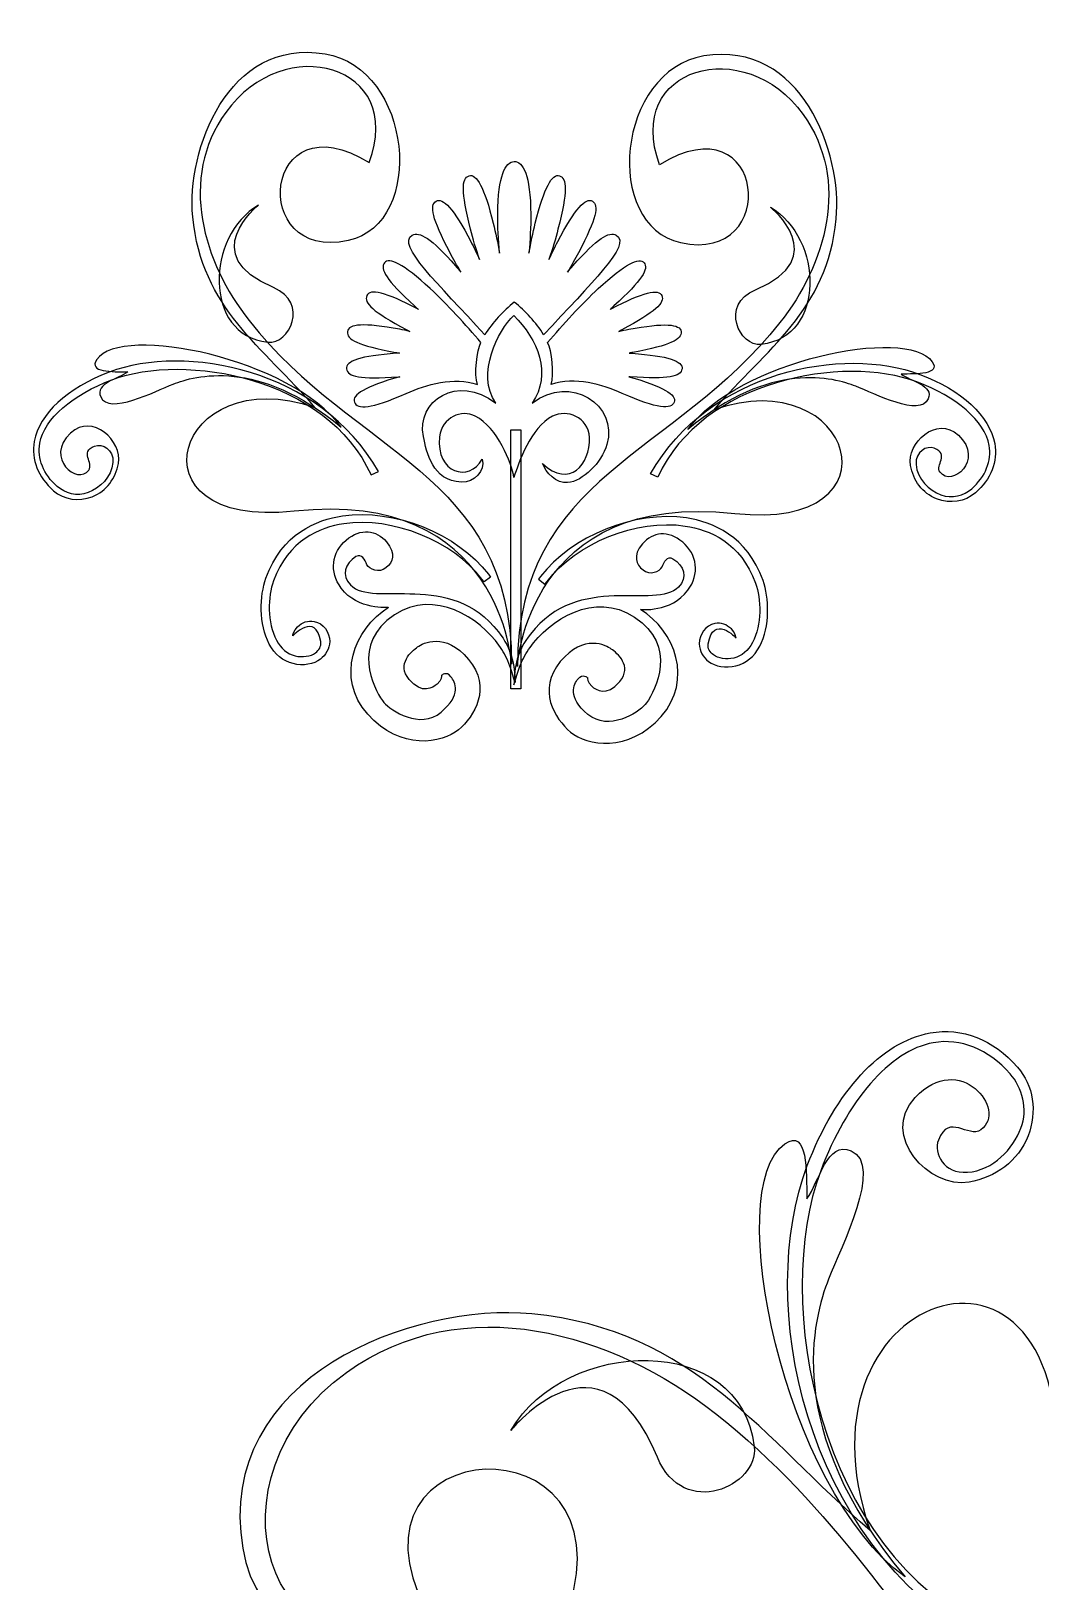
# Model space of a CAD drawing. Header units: millimetres. Extents: x -103 to 104, y -99 to 101.
# Drawn here: x -70.9 to -32.1, y 37.9 to 97.4 of the extents above; entities that cross this region are included whole.
import ezdxf

# ---------------------------------------------------------------- set-up
doc = ezdxf.new("R2010")
doc.units = ezdxf.units.MM
doc.header["$MEASUREMENT"] = 0
doc.layers.add('layer 1', color=7, linetype='Continuous')

msp = doc.modelspace()

# ---------------------------------------------------------------- linework, layer by layer
at = {"layer": 'layer 1', "color": 250}
for points, knots in [([(-52.4422, 73.0572), (-52.459, 80.4142), (-58.4526, 81.0873), (-62.5154, 86.2486), (-62.5154, 86.2486), (-64.2712, 88.4769), (-65.2286, 91.6945), (-63.4075, 94.2374), (-63.4075, 94.2374), (-61.1702, 97.359), (-56.5115, 96.0709), (-57.9001, 92.3075), (-57.9001, 92.3075), (-62.0025, 94.8506), (-62.5679, 88.4677), (-58.7061, 89.3192), (-58.7061, 89.3192), (-55.7029, 89.982), (-56.2544, 95.9324), (-59.5997, 96.4838), (-59.5997, 96.4838), (-63.3407, 97.098), (-64.9186, 92.7639), (-64.6731, 90.2287), (-64.6731, 90.2287), (-64.3284, 86.6865), (-61.9806, 85.2443), (-59.9862, 82.9064), (-59.9862, 82.9064), (-65.3475, 84.7804), (-67.3086, 78.2039), (-60.7814, 78.9272), (-60.7814, 78.9272), (-52.8088, 79.8117), (-52.4422, 73.0572), (-52.4422, 73.0572)], [0, 0, 0, 0, 0.1, 0.1, 0.1, 0.1, 0.2, 0.2, 0.2, 0.2, 0.3, 0.3, 0.3, 0.3, 0.4, 0.4, 0.4, 0.4, 0.5, 0.5, 0.5, 0.5, 0.6, 0.6, 0.6, 0.6, 0.7, 0.7, 0.7, 0.7, 0.8, 0.8, 0.8, 0.8, 1, 1, 1, 1]), ([(-52.2183, 72.9746), (-52.2019, 80.3308), (-46.2086, 81.0043), (-42.1466, 86.1653), (-42.1466, 86.1653), (-40.3905, 88.3939), (-39.4324, 91.6114), (-41.2537, 94.1539), (-41.2537, 94.1539), (-43.4907, 97.2758), (-48.1493, 95.9879), (-46.7619, 92.2242), (-46.7619, 92.2242), (-42.6595, 94.7668), (-42.0934, 88.3848), (-45.9548, 89.2359), (-45.9548, 89.2359), (-48.9584, 89.8985), (-48.4069, 95.8488), (-45.0608, 96.3999), (-45.0608, 96.3999), (-41.3198, 97.0151), (-39.7427, 92.6811), (-39.9871, 90.145), (-39.9871, 90.145), (-40.3325, 86.603), (-42.6806, 85.1611), (-44.6743, 82.8232), (-44.6743, 82.8232), (-39.3127, 84.6967), (-37.3519, 78.1201), (-43.8791, 78.844), (-43.8791, 78.844), (-51.8521, 79.7283), (-52.2183, 72.9746), (-52.2183, 72.9746)], [0, 0, 0, 0, 0.1, 0.1, 0.1, 0.1, 0.2, 0.2, 0.2, 0.2, 0.3, 0.3, 0.3, 0.3, 0.4, 0.4, 0.4, 0.4, 0.5, 0.5, 0.5, 0.5, 0.6, 0.6, 0.6, 0.6, 0.7, 0.7, 0.7, 0.7, 0.8, 0.8, 0.8, 0.8, 1, 1, 1, 1]), ([(-48.4266, 89.5247), (-48.6965, 89.6789), (-49.1498, 89.4093), (-50.0904, 88.3452), (-50.0904, 88.3452), (-50.1571, 88.2693), (-50.2262, 88.1903), (-50.2947, 88.108), (-50.2947, 88.108), (-50.1416, 88.3607), (-50, 88.6098), (-49.8767, 88.8455), (-49.8767, 88.8455), (-49.175, 90.1877), (-49.0827, 90.659), (-49.3398, 90.8253), (-49.3398, 90.8253), (-49.5901, 90.9868), (-50.0131, 90.5373), (-50.6725, 89.2758), (-50.6725, 89.2758), (-50.7835, 89.0628), (-50.8954, 88.8303), (-51.0074, 88.5885), (-51.0074, 88.5885), (-50.8728, 88.9897), (-50.751, 89.3879), (-50.6613, 89.7516), (-50.6613, 89.7516), (-50.2929, 91.2248), (-50.3143, 91.7044), (-50.6025, 91.8038), (-50.6025, 91.8038), (-50.8827, 91.9007), (-51.1898, 91.363), (-51.5348, 89.9792), (-51.5348, 89.9792), (-51.6227, 89.6272), (-51.7032, 89.2334), (-51.7736, 88.8303), (-51.7736, 88.8303), (-51.7307, 89.345), (-51.7032, 89.8621), (-51.7055, 90.3194), (-51.7055, 90.3194), (-51.7135, 91.8369), (-52.0081, 92.3549), (-52.339, 92.3549), (-52.339, 92.3549), (-52.6794, 92.321), (-52.9645, 91.8369), (-52.9719, 90.3194), (-52.9719, 90.3194), (-52.9747, 89.8621), (-52.947, 89.345), (-52.9033, 88.8303), (-52.9033, 88.8303), (-52.9747, 89.2334), (-53.055, 89.6272), (-53.1425, 89.9792), (-53.1425, 89.9792), (-53.4876, 91.363), (-53.795, 91.9007), (-54.0755, 91.8038), (-54.0755, 91.8038), (-54.3629, 91.7044), (-54.3848, 91.2248), (-54.0164, 89.7516), (-54.0164, 89.7516), (-53.9252, 89.3879), (-53.8049, 88.9897), (-53.6699, 88.5885), (-53.6699, 88.5885), (-53.7815, 88.8303), (-53.8946, 89.0628), (-54.0055, 89.2758), (-54.0055, 89.2758), (-54.6638, 90.5373), (-55.0887, 90.9868), (-55.3382, 90.8253), (-55.3382, 90.8253), (-55.5949, 90.659), (-55.5037, 90.1877), (-54.8013, 88.8455), (-54.8013, 88.8455), (-54.6784, 88.6098), (-54.5365, 88.3607), (-54.3833, 88.108), (-54.3833, 88.108), (-54.4526, 88.1903), (-54.5204, 88.2693), (-54.5875, 88.3452), (-54.5875, 88.3452), (-55.5279, 89.4093), (-55.9815, 89.6789), (-56.2508, 89.5247), (-56.2508, 89.5247), (-56.8825, 89.1632), (-55.2594, 87.6625), (-53.466, 85.6959), (-53.466, 85.6959), (-53.179, 86.1785), (-52.7657, 86.6073), (-52.339, 86.9518), (-52.339, 86.9518), (-51.9112, 86.6073), (-51.499, 86.1785), (-51.2116, 85.6959), (-51.2116, 85.6959), (-49.418, 87.6625), (-47.7949, 89.1632), (-48.4266, 89.5247)], [0, 0, 0, 0, 0.0344828, 0.0344828, 0.0344828, 0.0344828, 0.0689655, 0.0689655, 0.0689655, 0.0689655, 0.1034483, 0.1034483, 0.1034483, 0.1034483, 0.137931, 0.137931, 0.137931, 0.137931, 0.1724138, 0.1724138, 0.1724138, 0.1724138, 0.2068966, 0.2068966, 0.2068966, 0.2068966, 0.2413793, 0.2413793, 0.2413793, 0.2413793, 0.2758621, 0.2758621, 0.2758621, 0.2758621, 0.3103448, 0.3103448, 0.3103448, 0.3103448, 0.3448276, 0.3448276, 0.3448276, 0.3448276, 0.3793103, 0.3793103, 0.3793103, 0.3793104, 0.4137931, 0.4137931, 0.4137931, 0.4137931, 0.4482759, 0.4482759, 0.4482759, 0.4482759, 0.4827586, 0.4827586, 0.4827586, 0.4827586, 0.5172414, 0.5172414, 0.5172414, 0.5172414, 0.5517241, 0.5517241, 0.5517241, 0.5517241, 0.5862069, 0.5862069, 0.5862069, 0.5862069, 0.6206897, 0.6206897, 0.6206897, 0.6206897, 0.6551724, 0.6551724, 0.6551724, 0.6551724, 0.6896552, 0.6896552, 0.6896552, 0.6896552, 0.7241379, 0.7241379, 0.7241379, 0.7241379, 0.7586207, 0.7586207, 0.7586207, 0.7586207, 0.7931034, 0.7931034, 0.7931034, 0.7931035, 0.8275862, 0.8275862, 0.8275862, 0.8275862, 0.862069, 0.862069, 0.862069, 0.862069, 0.8965517, 0.8965517, 0.8965517, 0.8965517, 0.9310345, 0.9310345, 0.9310345, 0.9310345, 1, 1, 1, 1]), ([(-61.5765, 87.5106), (-60.1982, 86.9357), (-60.9601, 85.3171), (-61.7976, 85.413), (-61.7976, 85.413), (-64.2901, 85.7002), (-64.1698, 89.4941), (-62.1506, 90.6784), (-62.1506, 90.6784), (-62.1506, 90.6784), (-64.5717, 88.7569), (-61.5765, 87.5106)], [0, 0, 0, 0, 0.25, 0.25, 0.25, 0.25, 0.5, 0.5, 0.5, 0.5, 1, 1, 1, 1]), ([(-43.0855, 87.427), (-44.4626, 86.8523), (-43.7007, 85.2339), (-42.863, 85.33), (-42.863, 85.33), (-40.3711, 85.6167), (-40.4915, 89.4106), (-42.5103, 90.5954), (-42.5103, 90.5954), (-42.5103, 90.5954), (-40.0896, 88.6731), (-43.0855, 87.427)], [0, 0, 0, 0, 0.25, 0.25, 0.25, 0.25, 0.5, 0.5, 0.5, 0.5, 1, 1, 1, 1]), ([(-56.8515, 84.9887), (-56.8161, 84.9912), (-56.78, 84.9928), (-56.7435, 84.9946), (-56.7435, 84.9946), (-56.7927, 85.0045), (-56.8424, 85.0127), (-56.8905, 85.0227), (-56.8905, 85.0227), (-58.3527, 85.2996), (-58.771, 85.5182), (-58.7396, 85.8208), (-58.7396, 85.8208), (-58.709, 86.1153), (-58.1046, 86.1707), (-56.7315, 85.9103), (-56.7315, 85.9103), (-56.6059, 85.886), (-56.4776, 85.859), (-56.3456, 85.8299), (-56.3456, 85.8299), (-56.385, 85.8499), (-56.424, 85.8708), (-56.4623, 85.8913), (-56.4623, 85.8913), (-57.78, 86.5896), (-58.116, 86.9224), (-57.9978, 87.2031), (-57.9978, 87.2031), (-57.8843, 87.4752), (-57.2888, 87.3486), (-56.0519, 86.6916), (-56.0519, 86.6916), (-56.0395, 86.6865), (-56.0268, 86.6784), (-56.0155, 86.6719), (-56.0155, 86.6719), (-56.0647, 86.7161), (-56.1132, 86.76), (-56.1614, 86.805), (-56.1614, 86.805), (-57.2611, 87.8149), (-57.5024, 88.2238), (-57.3194, 88.4649), (-57.3194, 88.4649), (-57.1407, 88.6992), (-56.5961, 88.4248), (-55.5636, 87.4752), (-55.5636, 87.4752), (-54.9232, 86.8841), (-54.1933, 86.0727), (-53.6166, 85.4001), (-53.6166, 85.4001), (-53.7735, 85.1086), (-53.888, 84.1884), (-53.7513, 83.7863), (-53.7513, 83.7863), (-54.6736, 84.1078), (-55.7094, 83.7969), (-56.4835, 83.452), (-56.4835, 83.452), (-57.8446, 82.8451), (-58.3655, 82.8318), (-58.4719, 83.1172), (-58.4719, 83.1172), (-58.5741, 83.3935), (-58.0616, 83.713), (-56.734, 84.0923), (-56.734, 84.0923), (-56.7508, 84.0919), (-56.7694, 84.0907), (-56.7861, 84.0883), (-56.7861, 84.0883), (-58.2696, 83.9872), (-58.729, 84.0923), (-58.7739, 84.3941), (-58.7739, 84.3941), (-58.8177, 84.6863), (-58.2459, 84.8938), (-56.8515, 84.9887)], [0, 0, 0, 0, 0.047619, 0.047619, 0.047619, 0.0476191, 0.0952381, 0.0952381, 0.0952381, 0.0952381, 0.1428571, 0.1428571, 0.1428571, 0.1428572, 0.1904762, 0.1904762, 0.1904762, 0.1904762, 0.2380952, 0.2380952, 0.2380952, 0.2380952, 0.2857143, 0.2857143, 0.2857143, 0.2857143, 0.3333333, 0.3333333, 0.3333333, 0.3333333, 0.3809524, 0.3809524, 0.3809524, 0.3809524, 0.4285714, 0.4285714, 0.4285714, 0.4285714, 0.4761905, 0.4761905, 0.4761905, 0.4761905, 0.5238095, 0.5238095, 0.5238095, 0.5238095, 0.5714286, 0.5714286, 0.5714286, 0.5714286, 0.6190476, 0.6190476, 0.6190476, 0.6190476, 0.6666667, 0.6666667, 0.6666667, 0.6666667, 0.7142857, 0.7142857, 0.7142857, 0.7142857, 0.7619048, 0.7619048, 0.7619048, 0.7619048, 0.8095238, 0.8095238, 0.8095238, 0.8095238, 0.8571429, 0.8571429, 0.8571429, 0.8571429, 0.9047619, 0.9047619, 0.9047619, 0.9047619, 1, 1, 1, 1]), ([(-47.8255, 84.9887), (-47.8613, 84.9912), (-47.8977, 84.9928), (-47.9349, 84.9946), (-47.9349, 84.9946), (-47.8842, 85.0045), (-47.8357, 85.0127), (-47.7865, 85.0227), (-47.7865, 85.0227), (-46.325, 85.2996), (-45.9063, 85.5182), (-45.9383, 85.8208), (-45.9383, 85.8208), (-45.9676, 86.1153), (-46.5734, 86.1707), (-47.9466, 85.9103), (-47.9466, 85.9103), (-48.0713, 85.886), (-48.2008, 85.859), (-48.3314, 85.8299), (-48.3314, 85.8299), (-48.2924, 85.8499), (-48.253, 85.8708), (-48.2143, 85.8913), (-48.2143, 85.8913), (-46.8984, 86.5896), (-46.562, 86.9224), (-46.6791, 87.2031), (-46.6791, 87.2031), (-46.7941, 87.4752), (-47.3885, 87.3486), (-48.6257, 86.6916), (-48.6257, 86.6916), (-48.6381, 86.6865), (-48.6505, 86.6784), (-48.6629, 86.6719), (-48.6629, 86.6719), (-48.6129, 86.7161), (-48.5637, 86.76), (-48.5163, 86.805), (-48.5163, 86.805), (-47.4166, 87.8149), (-47.1741, 88.2238), (-47.3586, 88.4649), (-47.3586, 88.4649), (-47.5377, 88.6992), (-48.0815, 88.4248), (-49.1137, 87.4752), (-49.1137, 87.4752), (-49.7538, 86.8841), (-50.4851, 86.0727), (-51.061, 85.4001), (-51.061, 85.4001), (-50.9041, 85.1086), (-50.7896, 84.1884), (-50.9264, 83.7863), (-50.9264, 83.7863), (-50.0044, 84.1078), (-48.9685, 83.7969), (-48.1939, 83.452), (-48.1939, 83.452), (-46.833, 82.8451), (-46.3111, 82.8318), (-46.2061, 83.1172), (-46.2061, 83.1172), (-46.1039, 83.3935), (-46.616, 83.713), (-47.9436, 84.0923), (-47.9436, 84.0923), (-47.9261, 84.0919), (-47.9086, 84.0907), (-47.8915, 84.0883), (-47.8915, 84.0883), (-46.4075, 83.9872), (-45.9486, 84.0923), (-45.903, 84.3941), (-45.903, 84.3941), (-45.8588, 84.6863), (-46.4315, 84.8938), (-47.8255, 84.9887)], [0, 0, 0, 0, 0.047619, 0.047619, 0.047619, 0.0476191, 0.0952381, 0.0952381, 0.0952381, 0.0952381, 0.1428571, 0.1428571, 0.1428571, 0.1428572, 0.1904762, 0.1904762, 0.1904762, 0.1904762, 0.2380952, 0.2380952, 0.2380952, 0.2380952, 0.2857143, 0.2857143, 0.2857143, 0.2857143, 0.3333333, 0.3333333, 0.3333333, 0.3333333, 0.3809524, 0.3809524, 0.3809524, 0.3809524, 0.4285714, 0.4285714, 0.4285714, 0.4285714, 0.4761905, 0.4761905, 0.4761905, 0.4761905, 0.5238095, 0.5238095, 0.5238095, 0.5238095, 0.5714286, 0.5714286, 0.5714286, 0.5714286, 0.6190476, 0.6190476, 0.6190476, 0.6190476, 0.6666667, 0.6666667, 0.6666667, 0.6666667, 0.7142857, 0.7142857, 0.7142857, 0.7142857, 0.7619048, 0.7619048, 0.7619048, 0.7619048, 0.8095238, 0.8095238, 0.8095238, 0.8095238, 0.8571429, 0.8571429, 0.8571429, 0.8571429, 0.9047619, 0.9047619, 0.9047619, 0.9047619, 1, 1, 1, 1]), ([(-51.6494, 83.0776), (-50.8903, 84.1884), (-51.4334, 85.5404), (-52.3558, 86.4367), (-52.3558, 86.4367), (-52.971, 85.8758), (-53.8099, 84.1884), (-53.0506, 83.0776), (-53.0506, 83.0776), (-54.5277, 84.2169), (-56.1004, 83.1564), (-55.8225, 81.7956), (-55.8225, 81.7956), (-55.6985, 81.1885), (-55.4881, 80.0928), (-54.3654, 80.0466), (-54.3654, 80.0466), (-53.8647, 80.0259), (-53.446, 80.4851), (-53.5722, 80.9242), (-53.5722, 80.9242), (-54.0525, 80.0259), (-55.3688, 80.381), (-55.2021, 81.781), (-55.2021, 81.781), (-55.1105, 82.5446), (-54.3611, 82.8495), (-53.8326, 82.5761), (-53.8326, 82.5761), (-52.9747, 82.1314), (-52.4407, 80.7722), (-52.3503, 80.2276), (-52.3503, 80.2276), (-52.1676, 80.8066), (-51.7259, 82.1304), (-50.8673, 82.5761), (-50.8673, 82.5761), (-50.3392, 82.8495), (-49.4864, 82.5537), (-49.4551, 81.7604), (-49.4551, 81.7604), (-49.4124, 80.7145), (-50.2275, 79.795), (-51.2517, 80.7572), (-51.2517, 80.7572), (-51.1263, 80.4222), (-50.7295, 79.9833), (-50.2907, 80.0259), (-50.2907, 80.0259), (-49.713, 80.08), (-48.9941, 80.7778), (-48.7855, 81.4886), (-48.7855, 81.4886), (-48.3419, 82.9992), (-50.1729, 84.2169), (-51.6494, 83.0776)], [0, 0, 0, 0, 0.0666667, 0.0666667, 0.0666667, 0.0666667, 0.1333333, 0.1333333, 0.1333333, 0.1333333, 0.2, 0.2, 0.2, 0.2, 0.2666667, 0.2666667, 0.2666667, 0.2666667, 0.3333333, 0.3333333, 0.3333333, 0.3333333, 0.4, 0.4, 0.4, 0.4, 0.4666667, 0.4666667, 0.4666667, 0.4666667, 0.5333333, 0.5333333, 0.5333333, 0.5333333, 0.6, 0.6, 0.6, 0.6, 0.6666667, 0.6666667, 0.6666667, 0.6666667, 0.7333333, 0.7333333, 0.7333333, 0.7333333, 0.8, 0.8, 0.8, 0.8, 0.8666667, 0.8666667, 0.8666667, 0.8666667, 1, 1, 1, 1]), ([(-58.9811, 82.1499), (-62.1784, 84.8332), (-64.5965, 84.1271), (-65.4222, 83.808), (-65.4222, 83.808), (-66.1458, 83.5284), (-67.9006, 82.6082), (-68.2043, 83.3184), (-68.2043, 83.3184), (-68.4261, 83.8357), (-67.5377, 84.0041), (-67.1642, 84.2754), (-67.1642, 84.2754), (-67.7529, 84.2853), (-68.6975, 84.2508), (-68.3583, 84.7483), (-68.3583, 84.7483), (-67.4122, 86.1324), (-60.8726, 84.7767), (-58.9811, 82.1499)], [0, 0, 0, 0, 0.1666667, 0.1666667, 0.1666667, 0.1666667, 0.3333333, 0.3333333, 0.3333333, 0.3333333, 0.5, 0.5, 0.5, 0.5, 0.6666667, 0.6666667, 0.6666667, 0.6666667, 1, 1, 1, 1]), ([(-45.6801, 82.0668), (-42.4829, 84.7496), (-40.064, 84.0445), (-39.239, 83.7242), (-39.239, 83.7242), (-38.5157, 83.4449), (-36.76, 82.5249), (-36.4568, 83.2357), (-36.4568, 83.2357), (-36.2351, 83.7525), (-37.1236, 83.9214), (-37.4971, 84.1917), (-37.4971, 84.1917), (-36.9077, 84.2021), (-35.963, 84.1682), (-36.3033, 84.6649), (-36.3033, 84.6649), (-37.2487, 86.0489), (-43.7887, 84.6937), (-45.6801, 82.0668)], [0, 0, 0, 0, 0.1666667, 0.1666667, 0.1666667, 0.1666667, 0.3333333, 0.3333333, 0.3333333, 0.3333333, 0.5, 0.5, 0.5, 0.5, 0.6666667, 0.6666667, 0.6666667, 0.6666667, 1, 1, 1, 1]), ([(-57.5506, 80.449), (-57.5506, 80.449), (-57.8337, 80.3215), (-57.8337, 80.3215), (-57.8337, 80.3215), (-59.5158, 84.0544), (-64.9686, 85.0334), (-67.7729, 83.9743), (-67.7729, 83.9743), (-69.2782, 83.406), (-70.3713, 82.4878), (-70.5431, 81.5381), (-70.5431, 81.5381), (-70.6495, 80.9492), (-70.3998, 80.3376), (-69.8738, 79.8776), (-69.8738, 79.8776), (-69.5689, 79.6107), (-69.1081, 79.4816), (-68.6917, 79.6431), (-68.6917, 79.6431), (-68.2482, 79.8147), (-67.7783, 80.2367), (-67.7389, 80.7999), (-67.7389, 80.7999), (-67.7033, 81.3096), (-68.1468, 81.5403), (-68.4378, 81.4283), (-68.4378, 81.4283), (-69.0334, 81.2006), (-68.4633, 80.7822), (-68.6588, 80.5088), (-68.6588, 80.5088), (-69.0849, 79.9121), (-70.3873, 80.9691), (-69.3599, 81.9285), (-69.3599, 81.9285), (-68.5253, 82.7078), (-67.3714, 81.6213), (-67.5274, 80.7657), (-67.5274, 80.7657), (-67.6317, 80.1971), (-67.9753, 79.7021), (-68.5283, 79.4872), (-68.5283, 79.4872), (-69.0524, 79.2841), (-69.6207, 79.3714), (-70.0127, 79.714), (-70.0127, 79.714), (-70.6159, 80.2422), (-70.8801, 80.9144), (-70.7553, 81.6065), (-70.7553, 81.6065), (-70.5642, 82.6635), (-69.4897, 83.6584), (-67.883, 84.2659), (-67.883, 84.2659), (-64.9634, 85.3683), (-59.7904, 84.4047), (-57.5506, 80.449)], [0, 0, 0, 0, 0.0625, 0.0625, 0.0625, 0.0625, 0.125, 0.125, 0.125, 0.125, 0.1875, 0.1875, 0.1875, 0.1875, 0.25, 0.25, 0.25, 0.25, 0.3125, 0.3125, 0.3125, 0.3125, 0.375, 0.375, 0.375, 0.375, 0.4375, 0.4375, 0.4375, 0.4375, 0.5, 0.5, 0.5, 0.5, 0.5625, 0.5625, 0.5625, 0.5625, 0.625, 0.625, 0.625, 0.625, 0.6875, 0.6875, 0.6875, 0.6875, 0.75, 0.75, 0.75, 0.75, 0.8125, 0.8125, 0.8125, 0.8125, 0.875, 0.875, 0.875, 0.875, 1, 1, 1, 1]), ([(-47.1106, 80.3661), (-47.1106, 80.3661), (-46.8275, 80.2384), (-46.8275, 80.2384), (-46.8275, 80.2384), (-45.1448, 83.9713), (-39.6931, 84.9503), (-36.888, 83.8913), (-36.888, 83.8913), (-35.3838, 83.3231), (-34.2892, 82.4042), (-34.1175, 81.4555), (-34.1175, 81.4555), (-34.0113, 80.8666), (-34.2615, 80.2536), (-34.7871, 79.7942), (-34.7871, 79.7942), (-35.0913, 79.5277), (-35.5527, 79.3977), (-35.9689, 79.5597), (-35.9689, 79.5597), (-36.4123, 79.7314), (-36.8829, 80.1541), (-36.9216, 80.7167), (-36.9216, 80.7167), (-36.9572, 81.2265), (-36.5145, 81.4571), (-36.2235, 81.3457), (-36.2235, 81.3457), (-35.6274, 81.117), (-36.1975, 80.6987), (-36.0021, 80.4262), (-36.0021, 80.4262), (-35.5757, 79.829), (-34.2743, 80.8859), (-35.301, 81.8454), (-35.301, 81.8454), (-36.1355, 82.6248), (-37.2899, 81.5377), (-37.1337, 80.6822), (-37.1337, 80.6822), (-37.0295, 80.114), (-36.6855, 79.6185), (-36.1329, 79.4043), (-36.1329, 79.4043), (-35.6092, 79.2011), (-35.0406, 79.2879), (-34.6481, 79.6309), (-34.6481, 79.6309), (-34.0445, 80.1584), (-33.7819, 80.8308), (-33.9052, 81.5236), (-33.9052, 81.5236), (-34.0974, 82.5806), (-35.1708, 83.5748), (-36.7778, 84.1818), (-36.7778, 84.1818), (-39.6971, 85.2848), (-44.8704, 84.3214), (-47.1106, 80.3661)], [0, 0, 0, 0, 0.0625, 0.0625, 0.0625, 0.0625, 0.125, 0.125, 0.125, 0.125, 0.1875, 0.1875, 0.1875, 0.1875, 0.25, 0.25, 0.25, 0.25, 0.3125, 0.3125, 0.3125, 0.3125, 0.375, 0.375, 0.375, 0.375, 0.4375, 0.4375, 0.4375, 0.4375, 0.5, 0.5, 0.5, 0.5, 0.5625, 0.5625, 0.5625, 0.5625, 0.625, 0.625, 0.625, 0.625, 0.6875, 0.6875, 0.6875, 0.6875, 0.75, 0.75, 0.75, 0.75, 0.8125, 0.8125, 0.8125, 0.8125, 0.875, 0.875, 0.875, 0.875, 1, 1, 1, 1]), ([(-52.4722, 82.0539), (-52.4722, 82.0539), (-52.4722, 72.1107), (-52.4722, 72.1107), (-52.4722, 72.1107), (-52.4722, 72.1107), (-52.0928, 72.1107), (-52.0928, 72.1107), (-52.0928, 72.1107), (-52.0928, 72.1107), (-52.0928, 82.0539), (-52.0928, 82.0539), (-52.0928, 82.0539), (-52.0928, 82.0539), (-52.4722, 82.0539), (-52.4722, 82.0539)], [0, 0, 0, 0, 0.2, 0.2, 0.2, 0.2, 0.4, 0.4, 0.4, 0.4, 0.6, 0.6, 0.6, 0.6, 1, 1, 1, 1]), ([(-59.7769, 73.2485), (-59.5727, 73.4047), (-59.4271, 73.644), (-59.421, 73.9238), (-59.421, 73.9238), (-59.4107, 74.2851), (-59.669, 74.6325), (-60.022, 74.7015), (-60.022, 74.7015), (-60.2595, 74.7469), (-60.467, 74.6669), (-60.6552, 74.4927), (-60.6552, 74.4927), (-60.8087, 74.3544), (-60.8362, 74.1437), (-60.8362, 74.1437), (-60.8362, 74.1437), (-60.8362, 74.1437), (-59.9534, 75.0849), (-59.7638, 73.9238), (-59.7638, 73.9238), (-59.7343, 73.7376), (-59.8338, 73.5941), (-59.9652, 73.4948), (-59.9652, 73.4948), (-60.1467, 73.3572), (-60.4607, 73.3113), (-60.7456, 73.3792), (-60.7456, 73.3792), (-61.0505, 73.4542), (-61.292, 73.6554), (-61.4649, 73.9782), (-61.4649, 73.9782), (-61.8253, 74.6523), (-61.7939, 75.6541), (-61.578, 76.2516), (-61.578, 76.2516), (-61.0126, 77.8147), (-59.8017, 78.3059), (-58.8841, 78.445), (-58.8841, 78.445), (-57.0181, 78.7253), (-54.689, 77.7933), (-53.5805, 76.3188), (-53.5805, 76.3188), (-53.5805, 76.3188), (-53.5, 76.2128), (-53.5, 76.2128), (-53.5, 76.2128), (-53.5, 76.2128), (-53.2549, 76.4036), (-53.2549, 76.4036), (-53.2549, 76.4036), (-53.2549, 76.4036), (-53.3336, 76.5068), (-53.3336, 76.5068), (-53.3336, 76.5068), (-54.5019, 78.0618), (-56.962, 79.0481), (-58.93, 78.7519), (-58.93, 78.7519), (-59.9309, 78.6007), (-61.2534, 78.0631), (-61.8675, 76.3575), (-61.8675, 76.3575), (-62.1068, 75.6959), (-62.1414, 74.5864), (-61.7392, 73.8314), (-61.7392, 73.8314), (-61.5236, 73.4292), (-61.214, 73.1758), (-60.8201, 73.0793), (-60.8201, 73.0793), (-60.4437, 72.9845), (-60.0334, 73.0521), (-59.7769, 73.2485)], [0, 0, 0, 0, 0.05, 0.05, 0.05, 0.05, 0.1, 0.1, 0.1, 0.1, 0.15, 0.15, 0.15, 0.15, 0.2, 0.2, 0.2, 0.2, 0.25, 0.25, 0.25, 0.25, 0.3, 0.3, 0.3, 0.3, 0.35, 0.35, 0.35, 0.35, 0.4, 0.4, 0.4, 0.4, 0.45, 0.45, 0.45, 0.45, 0.5, 0.5, 0.5, 0.5, 0.55, 0.55, 0.55, 0.55, 0.6, 0.6, 0.6, 0.6, 0.65, 0.65, 0.65, 0.65, 0.7, 0.7, 0.7, 0.7, 0.75, 0.75, 0.75, 0.75, 0.8, 0.8, 0.8, 0.8, 0.85, 0.85, 0.85, 0.85, 0.9, 0.9, 0.9, 0.9, 1, 1, 1, 1]), ([(-44.8839, 73.1654), (-45.0885, 73.3212), (-45.2337, 73.5602), (-45.2396, 73.8405), (-45.2396, 73.8405), (-45.2498, 74.202), (-44.9916, 74.549), (-44.6385, 74.6182), (-44.6385, 74.6182), (-44.4014, 74.6643), (-44.1946, 74.5834), (-44.0068, 74.4095), (-44.0068, 74.4095), (-43.8528, 74.2709), (-43.8251, 74.0607), (-43.8251, 74.0607), (-43.8251, 74.0607), (-43.8251, 74.0607), (-44.7077, 75.0018), (-44.8967, 73.8405), (-44.8967, 73.8405), (-44.927, 73.6546), (-44.8267, 73.5112), (-44.6961, 73.4115), (-44.6961, 73.4115), (-44.5144, 73.2739), (-44.2004, 73.2272), (-43.9159, 73.2952), (-43.9159, 73.2952), (-43.61, 73.3711), (-43.3685, 73.5722), (-43.1963, 73.8943), (-43.1963, 73.8943), (-42.8352, 74.5689), (-42.8674, 75.5705), (-43.0828, 76.1686), (-43.0828, 76.1686), (-43.6479, 77.7309), (-44.8588, 78.2223), (-45.7768, 78.3615), (-45.7768, 78.3615), (-47.6432, 78.6421), (-49.9715, 77.7097), (-51.0803, 76.2357), (-51.0803, 76.2357), (-51.0803, 76.2357), (-51.1613, 76.1297), (-51.1613, 76.1297), (-51.1613, 76.1297), (-51.1613, 76.1297), (-51.4056, 76.3204), (-51.4056, 76.3204), (-51.4056, 76.3204), (-51.4056, 76.3204), (-51.3273, 76.4235), (-51.3273, 76.4235), (-51.3273, 76.4235), (-50.159, 77.9793), (-47.6993, 78.9649), (-45.7319, 78.6688), (-45.7319, 78.6688), (-44.7301, 78.5174), (-43.4071, 77.9796), (-42.793, 76.2746), (-42.793, 76.2746), (-42.5544, 75.6123), (-42.5197, 74.5028), (-42.9225, 73.7475), (-42.9225, 73.7475), (-43.1373, 73.3461), (-43.4472, 73.0922), (-43.8412, 72.9958), (-43.8412, 72.9958), (-44.218, 72.9012), (-44.6276, 72.9686), (-44.8839, 73.1654)], [0, 0, 0, 0, 0.05, 0.05, 0.05, 0.05, 0.1, 0.1, 0.1, 0.1, 0.15, 0.15, 0.15, 0.15, 0.2, 0.2, 0.2, 0.2, 0.25, 0.25, 0.25, 0.25, 0.3, 0.3, 0.3, 0.3, 0.35, 0.35, 0.35, 0.35, 0.4, 0.4, 0.4, 0.4, 0.45, 0.45, 0.45, 0.45, 0.5, 0.5, 0.5, 0.5, 0.55, 0.55, 0.55, 0.55, 0.6, 0.6, 0.6, 0.6, 0.65, 0.65, 0.65, 0.65, 0.7, 0.7, 0.7, 0.7, 0.75, 0.75, 0.75, 0.75, 0.8, 0.8, 0.8, 0.8, 0.85, 0.85, 0.85, 0.85, 0.9, 0.9, 0.9, 0.9, 1, 1, 1, 1]), ([(-52.9404, 74.2975), (-54.8079, 76.6868), (-57.7351, 75.2042), (-58.6237, 76.0975), (-58.6237, 76.0975), (-58.9905, 76.4654), (-58.8388, 76.9274), (-58.4113, 77.1863), (-58.4113, 77.1863), (-58.1831, 77.3251), (-58.0788, 77.055), (-57.9916, 76.874), (-57.9916, 76.874), (-57.9037, 76.6951), (-57.5208, 76.54), (-57.2618, 76.7583), (-57.2618, 76.7583), (-56.9999, 76.977), (-56.8515, 77.2915), (-57.2414, 77.7552), (-57.2414, 77.7552), (-57.6309, 78.2207), (-58.228, 78.2913), (-58.7853, 77.8233), (-58.7853, 77.8233), (-59.3433, 77.355), (-59.4465, 76.603), (-58.9829, 75.9794), (-58.9829, 75.9794), (-58.337, 75.1124), (-57.1611, 75.2406), (-57.1611, 75.2406), (-57.1611, 75.2406), (-58.4978, 74.412), (-59.193, 72.5253), (-57.962, 71.1364), (-57.962, 71.1364), (-56.7066, 69.7205), (-55.0974, 70.0232), (-54.4836, 70.5366), (-54.4836, 70.5366), (-53.8705, 71.0503), (-53.1855, 72.1619), (-54.0901, 73.2421), (-54.0901, 73.2421), (-54.9946, 74.3204), (-55.8481, 73.8628), (-56.0461, 73.7237), (-56.0461, 73.7237), (-56.273, 73.5649), (-56.8679, 73.0663), (-56.3696, 72.4718), (-56.3696, 72.4718), (-55.8714, 71.876), (-55.4615, 72.1567), (-55.2944, 72.2966), (-55.2944, 72.2966), (-55.1266, 72.4366), (-55.1266, 72.6268), (-55.1266, 72.6268), (-55.1266, 72.6268), (-55.1266, 72.6268), (-54.9618, 72.8068), (-54.7695, 72.5769), (-54.7695, 72.5769), (-54.5978, 72.3734), (-54.349, 71.8846), (-55.1471, 71.2152), (-55.1471, 71.2152), (-55.9484, 70.545), (-57.0736, 71.2728), (-57.3394, 71.5885), (-57.3394, 71.5885), (-57.6046, 71.9043), (-58.5864, 73.5653), (-57.2231, 74.7328), (-57.2231, 74.7328), (-55.7109, 76.0273), (-53.9343, 75.0349), (-53.0623, 73.9614), (-53.0623, 73.9614), (-52.6648, 73.4716), (-52.5568, 73.1654), (-52.3087, 72.3517), (-52.3087, 72.3517), (-52.3226, 73.0362), (-52.4316, 73.6463), (-52.9404, 74.2975)], [0, 0, 0, 0, 0.0434783, 0.0434783, 0.0434783, 0.0434783, 0.0869565, 0.0869565, 0.0869565, 0.0869565, 0.1304348, 0.1304348, 0.1304348, 0.1304348, 0.173913, 0.173913, 0.173913, 0.1739131, 0.2173913, 0.2173913, 0.2173913, 0.2173913, 0.2608696, 0.2608696, 0.2608696, 0.2608696, 0.3043478, 0.3043478, 0.3043478, 0.3043478, 0.3478261, 0.3478261, 0.3478261, 0.3478261, 0.3913043, 0.3913043, 0.3913043, 0.3913044, 0.4347826, 0.4347826, 0.4347826, 0.4347826, 0.4782609, 0.4782609, 0.4782609, 0.4782609, 0.5217391, 0.5217391, 0.5217391, 0.5217391, 0.5652174, 0.5652174, 0.5652174, 0.5652174, 0.6086957, 0.6086957, 0.6086957, 0.6086957, 0.6521739, 0.6521739, 0.6521739, 0.6521739, 0.6956522, 0.6956522, 0.6956522, 0.6956522, 0.7391304, 0.7391304, 0.7391304, 0.7391304, 0.7826087, 0.7826087, 0.7826087, 0.7826087, 0.826087, 0.826087, 0.826087, 0.826087, 0.8695652, 0.8695652, 0.8695652, 0.8695652, 0.9130435, 0.9130435, 0.9130435, 0.9130435, 1, 1, 1, 1]), ([(-51.7208, 74.2141), (-49.8534, 76.6038), (-46.9264, 75.1207), (-46.0368, 76.0139), (-46.0368, 76.0139), (-45.6707, 76.3824), (-45.8224, 76.8445), (-46.2498, 77.1028), (-46.2498, 77.1028), (-46.4782, 77.2421), (-46.5825, 76.9719), (-46.67, 76.791), (-46.67, 76.791), (-46.7571, 76.6124), (-47.1405, 76.4574), (-47.3994, 76.6746), (-47.3994, 76.6746), (-47.6614, 76.894), (-47.8098, 77.2085), (-47.4191, 77.6718), (-47.4191, 77.6718), (-47.03, 78.1368), (-46.433, 78.2077), (-45.8757, 77.7403), (-45.8757, 77.7403), (-45.3176, 77.2713), (-45.2147, 76.5192), (-45.6787, 75.8965), (-45.6787, 75.8965), (-46.3242, 75.0295), (-47.4998, 75.1573), (-47.4998, 75.1573), (-47.4998, 75.1573), (-46.163, 74.3285), (-45.4683, 72.4421), (-46.6992, 71.0534), (-46.6992, 71.0534), (-47.9546, 69.6366), (-49.5638, 69.9391), (-50.1776, 70.4536), (-50.1776, 70.4536), (-50.7908, 70.9677), (-51.4757, 72.0789), (-50.5715, 73.1584), (-50.5715, 73.1584), (-49.6666, 74.2371), (-48.8131, 73.7795), (-48.6147, 73.6401), (-48.6147, 73.6401), (-48.3883, 73.4817), (-47.7934, 72.9828), (-48.2916, 72.3886), (-48.2916, 72.3886), (-48.7898, 71.7925), (-49.1994, 72.0732), (-49.3665, 72.2127), (-49.3665, 72.2127), (-49.5346, 72.353), (-49.5346, 72.5433), (-49.5346, 72.5433), (-49.5346, 72.5433), (-49.5346, 72.5433), (-49.6995, 72.7233), (-49.8913, 72.4937), (-49.8913, 72.4937), (-50.0627, 72.2893), (-50.3122, 71.8011), (-49.5142, 71.1322), (-49.5142, 71.1322), (-48.7125, 70.4614), (-47.5869, 71.1894), (-47.3214, 71.5053), (-47.3214, 71.5053), (-47.0559, 71.821), (-46.0744, 73.4822), (-47.4378, 74.6493), (-47.4378, 74.6493), (-48.9496, 75.9438), (-50.7269, 74.9509), (-51.5986, 73.8784), (-51.5986, 73.8784), (-51.9965, 73.3875), (-52.1048, 73.0817), (-52.3518, 72.2691), (-52.3518, 72.2691), (-52.3382, 72.9527), (-52.2292, 73.5637), (-51.7208, 74.2141)], [0, 0, 0, 0, 0.0434783, 0.0434783, 0.0434783, 0.0434783, 0.0869565, 0.0869565, 0.0869565, 0.0869565, 0.1304348, 0.1304348, 0.1304348, 0.1304348, 0.173913, 0.173913, 0.173913, 0.1739131, 0.2173913, 0.2173913, 0.2173913, 0.2173913, 0.2608696, 0.2608696, 0.2608696, 0.2608696, 0.3043478, 0.3043478, 0.3043478, 0.3043478, 0.3478261, 0.3478261, 0.3478261, 0.3478261, 0.3913043, 0.3913043, 0.3913043, 0.3913044, 0.4347826, 0.4347826, 0.4347826, 0.4347826, 0.4782609, 0.4782609, 0.4782609, 0.4782609, 0.5217391, 0.5217391, 0.5217391, 0.5217391, 0.5652174, 0.5652174, 0.5652174, 0.5652174, 0.6086957, 0.6086957, 0.6086957, 0.6086957, 0.6521739, 0.6521739, 0.6521739, 0.6521739, 0.6956522, 0.6956522, 0.6956522, 0.6956522, 0.7391304, 0.7391304, 0.7391304, 0.7391304, 0.7826087, 0.7826087, 0.7826087, 0.7826087, 0.826087, 0.826087, 0.826087, 0.826087, 0.8695652, 0.8695652, 0.8695652, 0.8695652, 0.9130435, 0.9130435, 0.9130435, 0.9130435, 1, 1, 1, 1]), ([(-34.3307, 35.4941), (-34.3307, 35.4941), (-34.1043, 35.996), (-34.1043, 35.996), (-34.1043, 35.996), (-40.7223, 38.9795), (-42.4581, 48.6447), (-40.5806, 53.6179), (-40.5806, 53.6179), (-39.5732, 56.2847), (-37.944, 58.2253), (-36.2621, 58.5297), (-36.2621, 58.5297), (-35.2181, 58.718), (-34.1312, 58.2744), (-33.3168, 57.3425), (-33.3168, 57.3425), (-32.8443, 56.8033), (-32.6138, 55.9853), (-32.901, 55.2475), (-32.901, 55.2475), (-33.2055, 54.4612), (-33.9549, 53.6269), (-34.9523, 53.5584), (-34.9523, 53.5584), (-35.8561, 53.4951), (-36.2649, 54.2801), (-36.0674, 54.7961), (-36.0674, 54.7961), (-35.662, 55.8528), (-34.9204, 54.842), (-34.4373, 55.1885), (-34.4373, 55.1885), (-33.3785, 55.9446), (-35.2523, 58.2517), (-36.9534, 56.4315), (-36.9534, 56.4315), (-38.3352, 54.952), (-36.4079, 52.9054), (-34.8912, 53.1822), (-34.8912, 53.1822), (-33.8838, 53.3671), (-33.0054, 53.9769), (-32.6255, 54.9565), (-32.6255, 54.9565), (-32.2653, 55.8851), (-32.4192, 56.8932), (-33.0273, 57.589), (-33.0273, 57.589), (-33.9624, 58.6592), (-35.1545, 59.1247), (-36.3828, 58.906), (-36.3828, 58.906), (-38.2567, 58.5654), (-40.0194, 56.6623), (-41.0956, 53.8133), (-41.0956, 53.8133), (-43.0511, 48.6376), (-41.343, 39.4658), (-34.3307, 35.4941)], [0, 0, 0, 0, 0.0625, 0.0625, 0.0625, 0.0625, 0.125, 0.125, 0.125, 0.125, 0.1875, 0.1875, 0.1875, 0.1875, 0.25, 0.25, 0.25, 0.25, 0.3125, 0.3125, 0.3125, 0.3125, 0.375, 0.375, 0.375, 0.375, 0.4375, 0.4375, 0.4375, 0.4375, 0.5, 0.5, 0.5, 0.5, 0.5625, 0.5625, 0.5625, 0.5625, 0.625, 0.625, 0.625, 0.625, 0.6875, 0.6875, 0.6875, 0.6875, 0.75, 0.75, 0.75, 0.75, 0.8125, 0.8125, 0.8125, 0.8125, 0.875, 0.875, 0.875, 0.875, 1, 1, 1, 1]), ([(-37.3458, 38.0303), (-42.1022, 43.6987), (-40.8522, 47.9872), (-40.2842, 49.4497), (-40.2842, 49.4497), (-39.7891, 50.7321), (-38.158, 53.8448), (-39.4182, 54.3824), (-39.4182, 54.3824), (-40.3345, 54.7754), (-40.6339, 53.2003), (-41.1131, 52.5381), (-41.1131, 52.5381), (-41.1315, 53.583), (-41.0714, 55.2578), (-41.9521, 54.6545), (-41.9521, 54.6545), (-44.4058, 52.9784), (-42.0031, 41.3837), (-37.3458, 38.0303)], [0, 0, 0, 0, 0.1666667, 0.1666667, 0.1666667, 0.1666667, 0.3333333, 0.3333333, 0.3333333, 0.3333333, 0.5, 0.5, 0.5, 0.5, 0.6666667, 0.6666667, 0.6666667, 0.6666667, 1, 1, 1, 1]), ([(-21.2263, 26.4387), (-34.2682, 26.4678), (-35.4621, 37.0933), (-44.6121, 44.2948), (-44.6121, 44.2948), (-48.5633, 47.4083), (-54.2676, 49.107), (-58.7751, 45.8779), (-58.7751, 45.8779), (-64.3101, 41.912), (-62.0268, 33.6527), (-55.354, 36.1124), (-55.354, 36.1124), (-59.8619, 43.3856), (-48.5472, 44.3892), (-50.0561, 37.5434), (-50.0561, 37.5434), (-51.2307, 32.2183), (-61.7801, 33.196), (-62.7571, 39.1283), (-62.7571, 39.1283), (-63.8478, 45.7607), (-56.1641, 48.5568), (-51.6678, 48.1235), (-51.6678, 48.1235), (-45.3881, 47.5112), (-42.8318, 43.3481), (-38.6869, 39.8136), (-38.6869, 39.8136), (-42.0084, 49.3191), (-30.3487, 52.7954), (-31.6322, 41.2234), (-31.6322, 41.2234), (-33.2, 27.088), (-21.2263, 26.4387), (-21.2263, 26.4387)], [0, 0, 0, 0, 0.1, 0.1, 0.1, 0.1, 0.2, 0.2, 0.2, 0.2, 0.3, 0.3, 0.3, 0.3, 0.4, 0.4, 0.4, 0.4, 0.5, 0.5, 0.5, 0.5, 0.6, 0.6, 0.6, 0.6, 0.7, 0.7, 0.7, 0.7, 0.8, 0.8, 0.8, 0.8, 1, 1, 1, 1]), ([(-46.8491, 42.6303), (-45.8301, 40.1888), (-42.9608, 41.5396), (-43.1312, 43.0249), (-43.1312, 43.0249), (-43.6395, 47.4427), (-50.3658, 47.2293), (-52.4663, 43.6501), (-52.4663, 43.6501), (-52.4663, 43.6501), (-49.0583, 47.9418), (-46.8491, 42.6303)], [0, 0, 0, 0, 0.25, 0.25, 0.25, 0.25, 0.5, 0.5, 0.5, 0.5, 1, 1, 1, 1])]:
    msp.add_open_spline(points, degree=3, knots=knots, dxfattribs=at)

doc.saveas('drawing.dxf')
